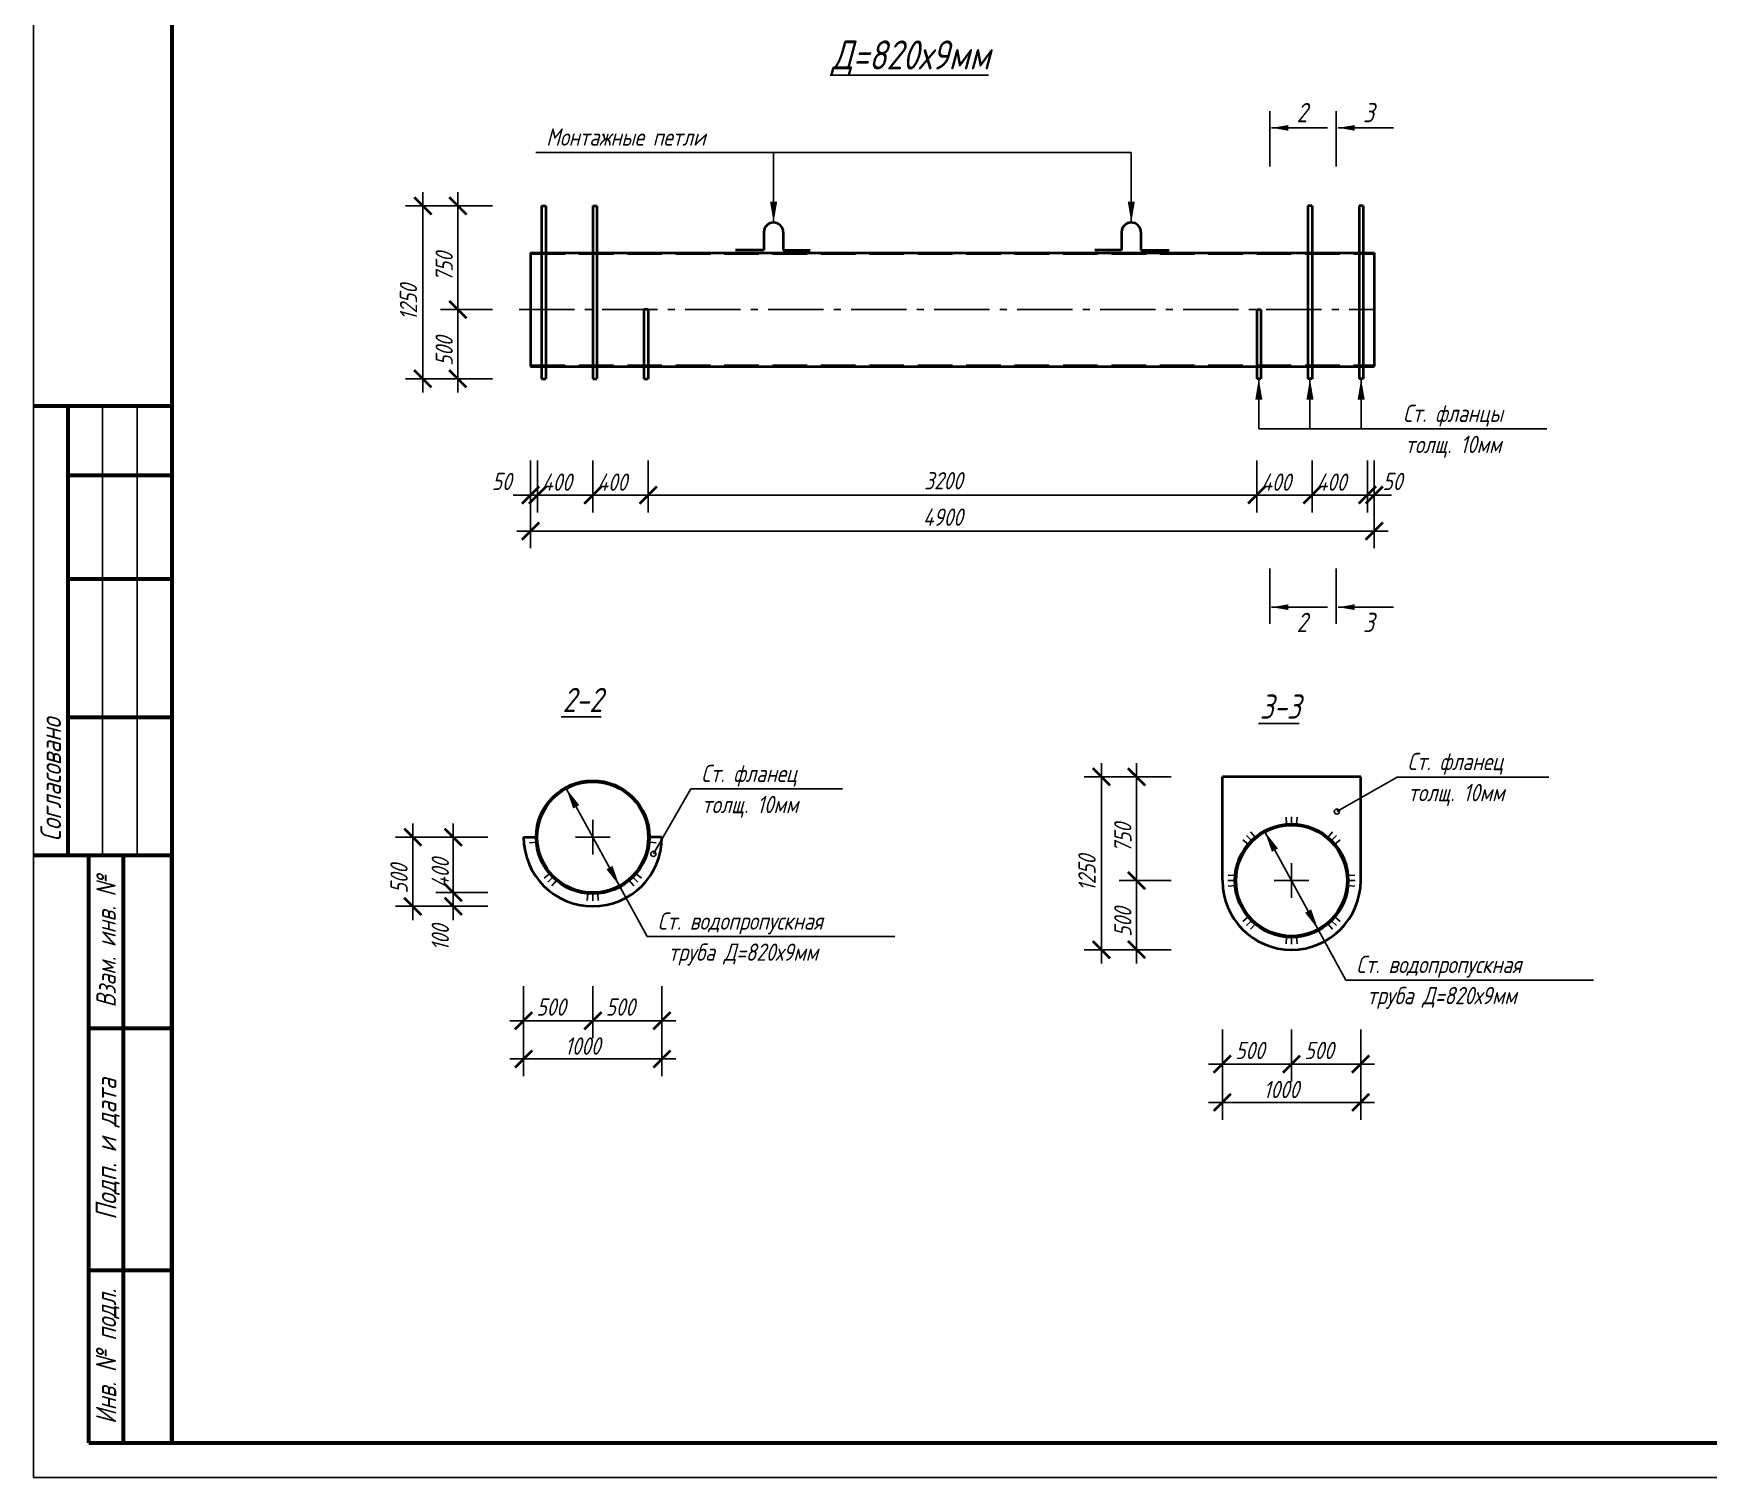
# Model space of a CAD drawing. Header units: millimetres. Extents: x 212190 to 241890, y -129581 to -108581.
# Drawn here: x 212190 to 224301, y -129581 to -119138 of the extents above; entities that cross this region are included whole.
import ezdxf
from ezdxf.enums import TextEntityAlignment as Align

# ---------------------------------------------------------------- set-up
doc = ezdxf.new("R2010")
doc.units = ezdxf.units.MM
doc.linetypes.add('GOST2.303 4', pattern=[7, 5, -2, 0])
doc.linetypes.add('GOST2.303 6', pattern=[12, 8, -1.5, 1, -1.5])
doc.layers.get('0').update_dxf_attribs({"lineweight": 40})
for name, color, linetype in [('Линии', 7, 'Continuous'), ('Надписи', 7, 'Continuous'), ('Штриховка', 7, 'Continuous')]:
    doc.layers.add(name, color=color, linetype=linetype)
doc.styles.add('GOST 2.304', font='CS_Gost2304.shx', dxfattribs={"oblique": 15})

msp = doc.modelspace()

# ---------------------------------------------------------------- linework, layer by layer
at = {"ltscale": 40}
for p, q in [((215864, -120385), (215864, -121635)), ((215894, -120385), (215894, -121635)), ((216234, -120385), (216234, -121635)), ((216264, -120385), (216264, -121635)), ((221404, -120385), (221404, -121635)), ((221434, -120385), (221434, -121635)), ((221774, -120385), (221774, -121635)), ((221804, -120385), (221804, -121635)), ((215784, -120725), (215784, -121545)), ((215784, -120725), (215784, -121545)), ((221884, -120725), (221884, -121545)), ((216234, -121135), (216234, -121635)), ((216604, -121135), (216604, -121635)), ((221064, -121135), (221064, -121635)), ((221434, -121135), (221434, -121635))]:
    msp.add_line(p, q, dxfattribs=at)
at = {"ltscale": 50}
for p, q in [((215864, -120385), (215894, -120385)), ((216234, -120385), (216264, -120385)), ((221434, -120385), (221404, -120385)), ((221804, -120385), (221774, -120385)), ((215784, -120725), (221884, -120725)), ((216264, -121135), (216264, -121635)), ((216634, -121135), (216604, -121135)), ((216634, -121135), (216634, -121635)), ((221034, -121135), (221034, -121635)), ((221034, -121135), (221064, -121135)), ((221404, -121135), (221404, -121635)), ((215784, -121545), (221884, -121545)), ((215864, -121635), (215894, -121635)), ((216234, -121635), (216264, -121635)), ((216604, -121635), (216634, -121635)), ((221064, -121635), (221034, -121635)), ((221434, -121635), (221404, -121635)), ((221804, -121635), (221774, -121635)), ((221786, -124514), (220786, -124514)), ((220786, -125264), (220786, -124514)), ((221786, -125264), (221786, -124514)), ((215734, -124950), (215824, -124950)), ((216734, -124950), (216635, -124950))]:
    msp.add_line(p, q, dxfattribs=at)
at = {"ltscale": 5}
for p, q in [((217471, -120575), (217471, -120705)), ((217611, -120575), (217611, -120705)), ((220057, -120575), (220057, -120705)), ((220197, -120575), (220197, -120705)), ((217471, -120705), (217267, -120705)), ((217611, -120705), (217806, -120705)), ((220057, -120705), (219863, -120705)), ((220197, -120705), (220402, -120705))]:
    msp.add_line(p, q, dxfattribs=at)
at = {"color": 0, "linetype": 'ByBlock', "const_width": 18.8}
for points in [[(215068, -120447), (214943, -120322)], [(215321, -120447), (215196, -120322)], [(215321, -121197), (215196, -121072)], [(215196, -121072), (215321, -121197)], [(214943, -121572), (215068, -121697)], [(215196, -121572), (215321, -121697)], [(215722, -122538), (215847, -122413)], [(215897, -122413), (215772, -122538)], [(215897, -122413), (215772, -122538)], [(216297, -122413), (216172, -122538)], [(216172, -122538), (216297, -122413)], [(216697, -122413), (216572, -122538)], [(216572, -122538), (216697, -122413)], [(221097, -122413), (220972, -122538)], [(220972, -122538), (221097, -122413)], [(221372, -122538), (221497, -122413)], [(221497, -122413), (221372, -122538)], [(221772, -122538), (221897, -122413)], [(221772, -122538), (221897, -122413)], [(221947, -122413), (221822, -122538)], [(215847, -122674), (215722, -122799)], [(221822, -122799), (221947, -122674)], [(219974, -124576), (219849, -124451)], [(220228, -124576), (220103, -124451)], [(214995, -125013), (214870, -124888)], [(215288, -125013), (215163, -124888)], [(220228, -125326), (220103, -125201)], [(220103, -125201), (220228, -125326)], [(215288, -125414), (215163, -125289)], [(215163, -125289), (215288, -125414)], [(214870, -125388), (214995, -125513)], [(215163, -125388), (215288, -125513)], [(219849, -125701), (219974, -125826)], [(220103, -125701), (220228, -125826)], [(215797, -126215), (215672, -126340)], [(216297, -126215), (216172, -126340)], [(216172, -126340), (216297, -126215)], [(216672, -126340), (216797, -126215)], [(215797, -126492), (215672, -126617)], [(216672, -126617), (216797, -126492)], [(220848, -126529), (220723, -126654)], [(221348, -126529), (221223, -126654)], [(221223, -126654), (221348, -126529)], [(221723, -126654), (221848, -126529)], [(220848, -126805), (220723, -126930)], [(221723, -126930), (221848, -126805)]]:
    msp.add_lwpolyline(points, dxfattribs=at)
at = {"ltscale": 50}
for centre, radius in [((216234, -124950), 410), ((216234, -124950), 401), ((221286, -125264), 410), ((221286, -125264), 401)]:
    msp.add_circle(centre, radius, dxfattribs=at)
at = {"ltscale": 5}
for centre in [(217541, -120575), (220127, -120575)]:
    msp.add_arc(centre, 70, 0, 180, dxfattribs=at)
at = {"ltscale": 50}
for centre, end in [((216234, -124950), 360), ((221286, -125264), 0)]:
    msp.add_arc(centre, 500, 180, end, dxfattribs=at)
at = {"layer": 'Линии', "linetype": 'GOST2.303 4', "ltscale": 50}
for p, q in [((215784, -120734), (221884, -120734)), ((215784, -121536), (221884, -121536))]:
    msp.add_line(p, q, dxfattribs=at)
at = {"layer": 'Линии', "linetype": 'GOST2.303 6', "ltscale": 50}
msp.add_line((215702, -121135), (221884, -121135), dxfattribs=at)
at = {"layer": 'Линии'}
for p, q in [((216234, -125075), (216234, -124825)), ((216109, -124950), (216359, -124950)), ((221286, -125389), (221286, -125139)), ((221161, -125264), (221411, -125264))]:
    msp.add_line(p, q, dxfattribs=at)
at = {"layer": 'Надписи'}
for p, q in [((212190, -129581), (212190, -108581)), ((241890, -129581), (212190, -129581))]:
    msp.add_line(p, q, dxfattribs=at)
at = {"layer": 'Надписи', "lineweight": 60}
for p, q in [((213190, -108831), (213190, -129331)), ((213190, -129331), (241640, -129331))]:
    msp.add_line(p, q, dxfattribs=at)
at = {"layer": 'Надписи', "linetype": 'Continuous', "ltscale": 40}
for p, q in [((221128, -119700), (221128, -120100)), ((221609, -119700), (221609, -120100)), ((221142, -119820), (221547, -119820)), ((221623, -119820), (222022, -119820)), ((221128, -123407), (221128, -123007)), ((221609, -123407), (221609, -123007)), ((221142, -123287), (221547, -123287)), ((221623, -123287), (222022, -123287))]:
    msp.add_line(p, q, dxfattribs=at)
at = {"layer": 'Надписи', "ltscale": 50}
for p, q in [((215822, -119999), (217498, -119999)), ((220127, -119999), (217498, -119999)), ((217541, -120505), (217541, -119999)), ((220127, -120505), (220127, -119999)), ((215005, -120285), (215005, -121735)), ((215258, -120285), (215258, -121235)), ((215255, -120385), (214880, -120385)), ((215508, -120385), (215133, -120385)), ((215258, -121035), (215258, -121735)), ((215508, -121135), (215133, -121135)), ((215508, -121135), (215133, -121135)), ((215255, -121635), (214880, -121635)), ((215508, -121635), (215133, -121635)), ((221049, -121635), (221049, -121997)), ((221419, -121635), (221419, -121997)), ((221789, -121635), (221789, -121997)), ((222017, -121997), (221049, -121997)), ((222017, -121997), (223131, -121997)), ((215784, -122226), (215784, -122601)), ((215834, -122226), (215834, -122601)), ((215834, -122226), (215834, -122601)), ((216234, -122226), (216234, -122601)), ((216234, -122226), (216234, -122601)), ((216634, -122226), (216634, -122601)), ((216634, -122226), (216634, -122601)), ((221034, -122226), (221034, -122601)), ((221034, -122226), (221034, -122601)), ((221434, -122226), (221434, -122601)), ((221434, -122226), (221434, -122601)), ((221834, -122226), (221834, -122601)), ((221834, -122226), (221834, -122601)), ((221884, -122226), (221884, -122601)), ((215784, -122476), (215659, -122476)), ((215734, -122476), (216334, -122476)), ((215784, -122476), (215834, -122476)), ((215784, -122486), (215784, -122861)), ((215834, -122476), (215959, -122476)), ((216134, -122476), (216734, -122476)), ((216534, -122476), (221134, -122476)), ((221534, -122476), (220934, -122476)), ((221934, -122476), (221334, -122476)), ((221834, -122476), (221709, -122476)), ((221884, -122476), (221834, -122476)), ((221884, -122476), (222009, -122476)), ((221884, -122486), (221884, -122861)), ((215684, -122736), (221984, -122736)), ((219912, -124414), (219912, -125864)), ((220165, -124414), (220165, -125364)), ((216042, -124598), (216628, -125669)), ((216672, -125071), (216943, -124601)), ((216943, -124601), (218039, -124601)), ((220162, -124514), (219787, -124514)), ((220415, -124514), (220040, -124514)), ((221614, -124765), (222049, -124515)), ((222049, -124515), (223145, -124515)), ((214933, -124850), (214933, -125550)), ((215225, -124850), (215225, -125451)), ((215183, -124950), (214808, -124950)), ((215475, -124950), (215100, -124950)), ((221094, -124912), (221679, -125983)), ((220165, -125164), (220165, -125864)), ((215225, -125251), (215225, -125550)), ((220415, -125264), (220040, -125264)), ((220415, -125264), (220040, -125264)), ((215183, -125450), (214808, -125450)), ((215475, -125351), (215100, -125351)), ((215475, -125351), (215100, -125351)), ((215475, -125450), (215100, -125450)), ((216628, -125669), (218419, -125669)), ((220162, -125764), (219787, -125764)), ((220415, -125764), (220040, -125764)), ((215734, -126028), (215734, -126403)), ((216234, -126028), (216234, -126403)), ((216234, -126028), (216234, -126403)), ((216734, -126028), (216734, -126403)), ((221679, -125983), (223470, -125983)), ((215634, -126278), (216334, -126278)), ((215734, -126304), (215734, -126679)), ((216134, -126278), (216834, -126278)), ((216734, -126304), (216734, -126679)), ((220786, -126342), (220786, -126717)), ((221286, -126342), (221286, -126717)), ((221286, -126342), (221286, -126717)), ((221786, -126342), (221786, -126717)), ((215634, -126554), (216834, -126554)), ((220686, -126592), (221386, -126592)), ((220786, -126618), (220786, -126993)), ((221186, -126592), (221886, -126592)), ((221786, -126618), (221786, -126993)), ((220686, -126868), (221886, -126868))]:
    msp.add_line(p, q, dxfattribs=at)
at = {"layer": 'Надписи', "linetype": 'Continuous', "lineweight": 60}
for p, q in [((212190, -121831), (213190, -121831)), ((212440, -125081), (212440, -121831)), ((212440, -122331), (213190, -122331)), ((212440, -123081), (213190, -123081)), ((212440, -124081), (213190, -124081)), ((212190, -125081), (213190, -125081)), ((212590, -125081), (213190, -125081)), ((212590, -129331), (212590, -125081)), ((212840, -129331), (212840, -125081)), ((213190, -129331), (213190, -125081)), ((212590, -126331), (213190, -126331)), ((212590, -128081), (213190, -128081)), ((212590, -129331), (213190, -129331))]:
    msp.add_line(p, q, dxfattribs=at)
at = {"layer": 'Надписи', "linetype": 'Continuous', "lineweight": 25}
for p, q in [((212190, -125081), (212190, -121831)), ((212690, -125081), (212690, -121831)), ((212940, -125081), (212940, -121831)), ((213190, -125081), (213190, -121831))]:
    msp.add_line(p, q, dxfattribs=at)
at = {"layer": 'Надписи', "ltscale": 50}
for centre, start, end in [((221614, -124765), 0, 180), ((221614, -124765), 180, 0), ((216672, -125071), 0, 180), ((216672, -125071), 180, 0)]:
    msp.add_arc(centre, 18.8, start, end, dxfattribs=at)
at = {"layer": 'Надписи', "linetype": 'Continuous', "ltscale": 40}
for points in [[(221142, -119820), (221263, -119800), (221263, -119841)], [(221623, -119820), (221743, -119800), (221743, -119841)], [(221142, -123287), (221263, -123266), (221263, -123307)], [(221623, -123287), (221743, -123266), (221743, -123307)]]:
    msp.add_solid(points, dxfattribs=at)
at = {"layer": 'Надписи', "ltscale": 50}
for points in [[(217541, -120505), (217516, -120355), (217567, -120355)], [(220127, -120505), (220102, -120355), (220153, -120355)], [(221049, -121635), (221075, -121785), (221024, -121785)], [(221419, -121635), (221445, -121785), (221394, -121785)], [(221789, -121635), (221815, -121785), (221764, -121785)], [(216042, -124598), (216136, -124718), (216092, -124742)], [(221094, -124912), (221188, -125032), (221144, -125056)], [(216427, -125302), (216377, -125158), (216333, -125182)], [(221478, -125616), (221428, -125472), (221384, -125496)]]:
    msp.add_solid(points, dxfattribs=at)
at = {"layer": 'Штриховка', "ltscale": 50}
for p, q in [((221250, -124855), (221246, -124806)), ((221286, -124854), (221286, -124804)), ((221322, -124855), (221326, -124806)), ((220972, -125000), (220934, -124968)), ((220996, -124974), (220961, -124938)), ((221022, -124950), (220990, -124911)), ((221550, -124950), (221582, -124911)), ((221576, -124974), (221611, -124938)), ((221600, -125000), (221638, -124968)), ((215826, -124986), (215776, -124990)), ((216643, -124986), (216692, -124990)), ((215920, -125214), (215882, -125246)), ((216548, -125214), (216587, -125246)), ((215944, -125240), (215909, -125275)), ((215971, -125264), (215939, -125302)), ((216498, -125264), (216530, -125302)), ((216524, -125240), (216560, -125275)), ((220876, -125264), (220826, -125264)), ((220878, -125228), (220828, -125224)), ((220878, -125299), (220828, -125304)), ((221694, -125228), (221744, -125224)), ((221694, -125299), (221744, -125304)), ((221696, -125264), (221746, -125264)), ((216199, -125358), (216194, -125408)), ((216234, -125360), (216234, -125410)), ((216270, -125358), (216274, -125408)), ((220972, -125527), (220934, -125559)), ((220996, -125554), (220961, -125589)), ((221022, -125578), (220990, -125616)), ((221550, -125578), (221582, -125616)), ((221576, -125554), (221611, -125589)), ((221600, -125527), (221638, -125559)), ((221250, -125672), (221246, -125722)), ((221286, -125674), (221286, -125724)), ((221322, -125672), (221326, -125722))]:
    msp.add_line(p, q, dxfattribs=at)

# ---------------------------------------------------------------- texts
at = {"layer": 'Надписи', "style": 'GOST 2.304', "oblique": 15}
for s, height, p in [('%%UД=820х9мм', 210, (217961, -119398)), ('3200', 125, (218630, -122435)), ('50', 125, (215504, -122440)), ('400', 125, (215868, -122445)), ('400', 125, (216268, -122445)), ('400', 125, (221068, -122445)), ('400', 125, (221468, -122445)), ('50', 125, (221944, -122440)), ('4900', 125, (218621, -122698)), ('%%U2-2', 175, (216015, -124045)), ('%%U3-3', 175, (221056, -124093)), ('500', 125, (215827, -126241)), ('500', 125, (216327, -126241)), ('1000', 125, (216032, -126523)), ('500', 125, (220879, -126555)), ('500', 125, (221379, -126555)), ('1000', 125, (221083, -126837))]:
    msp.add_text(s, height=height, dxfattribs=at).set_placement(p)
at = {"layer": 'Надписи', "linetype": 'Continuous', "ltscale": 40, "style": 'GOST 2.304', "oblique": 15}
for s, p in [('2', (221322, -119780)), ('3', (221803, -119780)), ('2', (221322, -123467)), ('3', (221803, -123467))]:
    msp.add_text(s, height=140, dxfattribs=at).set_placement(p)
at = {"layer": 'Надписи', "ltscale": 50, "style": 'GOST 2.304', "oblique": 15}
for s, p in [('Монтажные петли', (215897, -119949)), ('Ст. фланцы', (222092, -121947)), ('толщ. 10мм', (222107, -122172)), ('Ст. фланец', (222124, -124465)), ('Ст. фланец', (217018, -124551)), ('толщ. 10мм', (222129, -124690)), ('толщ. 10мм', (217023, -124776)), ('Ст. водопропускная', (216703, -125619)), ('труба Д=820х9мм', (216781, -125844)), ('Ст. водопропускная', (221754, -125933)), ('труба Д=820х9мм', (221832, -126158))]:
    msp.add_text(s, height=125, dxfattribs=at).set_placement(p)
at = {"layer": 'Надписи', "style": 'GOST 2.304', "oblique": 15}
for s, p in [('750', (215222, -120933)), ('1250', (214964, -121213)), ('500', (215222, -121542)), ('750', (220129, -125062)), ('400', (215194, -125317)), ('1250', (219870, -125341)), ('500', (214896, -125357)), ('500', (220129, -125671)), ('100', (215194, -125772))]:
    msp.add_text(s, height=125, rotation=90, dxfattribs=at).set_placement(p)
at = {"layer": 'Надписи', "linetype": 'Continuous', "style": 'GOST 2.304', "oblique": 15}
msp.add_text('Согласовано', height=150, rotation=90, dxfattribs=at).set_placement((212315, -124981), align=Align.MIDDLE_LEFT)
for s, height, width, p in [('Взам. инв. №', 140.63, 0.975417, (212715, -125706)), ('Инв. № подл.', 146.49, 0.97018, (212715, -128706))]:
    msp.add_text(s, height=height, rotation=90, dxfattribs=dict(at, width=width)).set_placement(p, align=Align.MIDDLE_CENTER)
msp.add_text('Подп. и дата', height=150, rotation=90, dxfattribs=at).set_placement((212715, -127206), align=Align.MIDDLE_CENTER)

doc.saveas('drawing.dxf')
